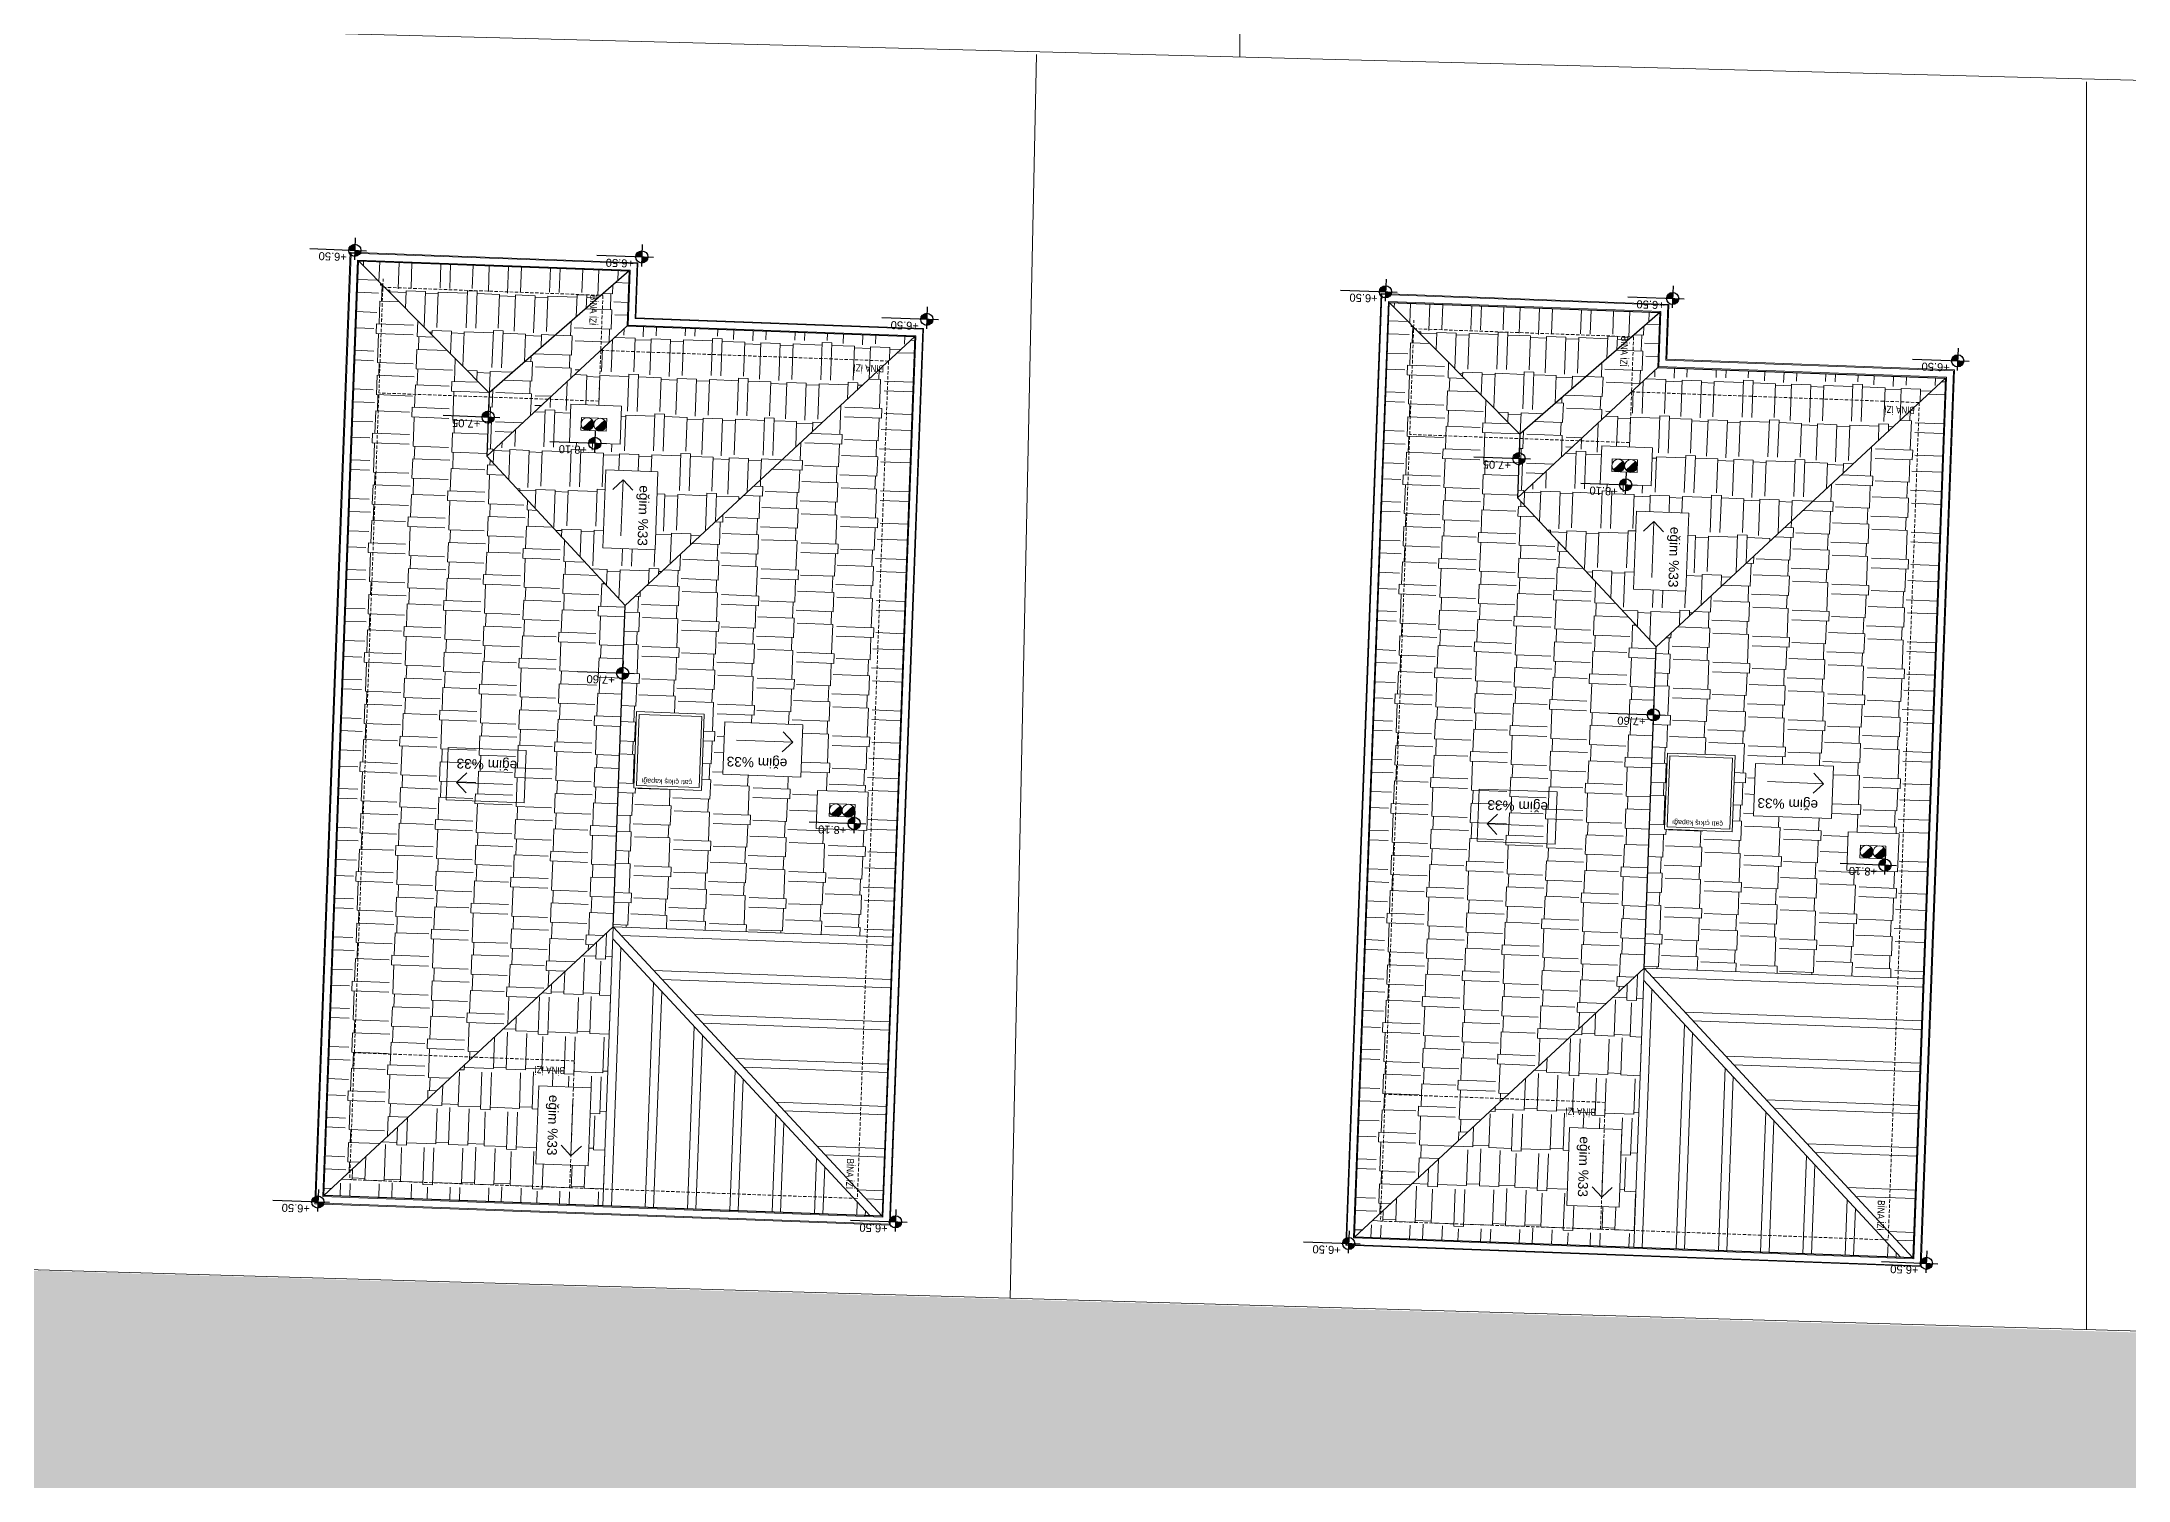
# Model space of a CAD drawing. Header units: centimetres. Extents: x 63871 to 181827, y -95930 to 42199.
# Drawn here: x 170893 to 173357, y -29388 to -27689 of the extents above; entities that cross this region are included whole.
import ezdxf
from ezdxf.enums import TextEntityAlignment as Align

# ---------------------------------------------------------------- set-up
doc = ezdxf.new("R2010")
doc.units = ezdxf.units.CM
doc.linetypes.add('11-021_500-SatisOfisi_220512$0${ Diamond }', pattern=[12, 4, -2, 2, 2, -2])
for name, color, linetype, lineweight in [('A-AREA-IDEN', 7, 'Continuous', 9), ('ARA SINIRLAR', 225, 'Continuous', 15), ('ARM_Pen_No__252', 8, 'Continuous', 18), ('Baca', 82, 'Continuous', 9), ('İz DÜŞÜMÜ', 7, '11-021_500-SatisOfisi_220512$0${ Diamond }', 18), ('OLUK', 222, 'Continuous', 15), ('TARAMA', 251, 'Continuous', 5), ('Çatı', 144, 'Continuous', 30)]:
    doc.layers.add(name, color=color, linetype=linetype, lineweight=lineweight)
doc.layers.add('KOT', color=171, linetype='Continuous')
doc.styles.add('Arial', font='Arial.ttf', dxfattribs={"height": 250})
doc.styles.add('Arial_1', font='Arial.ttf', dxfattribs={"height": 300})
doc.styles.add('MtXpl_Arial_Narrow_1', font='')
doc.styles.get('MtXpl_Arial_Narrow_1').set_extended_font_data('Arial Narrow')
pattern_1 = [(177.87319, (370508.92, -63.73), (-98.784803, -42.082955), [22.86, -19.05, 26.67, -11.43, 34.29, -15.24]), (177.87319, (370486.006, -64.787), (-98.784803, -42.082955), [19.05, -72.39, 15.24, -22.86]), (177.87319, (370440.495, -58.33), (-98.784803, -42.082955), [11.43, -118.11]), (267.87319, (370508.92, -63.73), (30.6659616, -46.8903553), [43.815, -139.065]), (267.87319, (370486.077, -62.883), (30.6659616, -46.8903553), [42.8625, -140.0175]), (267.87319, (370467.04, -62.176), (30.6659616, -46.8903553), [40.005, -142.875]), (267.87319, (370440.495, -58.33), (30.6659616, -46.8903553), [43.815, -139.065]), (267.87319, (370429.072, -57.906), (30.6659616, -46.8903553), [43.815, -139.065]), (267.87319, (370394.7, -59.49), (30.6659616, -46.8903553), [41.91, -140.97])]
pattern_2 = [(87.87319, (370508.92, -63.73), (-42.082955, 98.784803), [22.86, -19.05, 26.67, -11.43, 34.29, -15.24]), (87.87319, (370507.866, -40.816), (-42.082955, 98.784803), [19.05, -72.39, 15.24, -22.86]), (87.87319, (370514.32, 4.695), (-42.082955, 98.784803), [11.43, -118.11]), (177.87319, (370508.92, -63.73), (-46.8903553, -30.6659616), [43.815, -139.065]), (177.87319, (370509.77, -40.887), (-46.8903553, -30.6659616), [42.8625, -140.0175]), (177.87319, (370510.477, -21.85), (-46.8903553, -30.6659616), [40.005, -142.875]), (177.87319, (370514.322, 4.695), (-46.8903553, -30.6659616), [43.815, -139.065]), (177.87319, (370514.746, 16.118), (-46.8903553, -30.6659616), [43.815, -139.065]), (177.87319, (370513.163, 50.49), (-46.8903553, -30.6659616), [41.91, -140.97])]
pattern_3 = [(177.87319, (369291.554, -14.72), (-98.784803, -42.082955), [22.86, -19.05, 26.67, -11.43, 34.29, -15.24]), (177.87319, (369268.64, -15.773), (-98.784803, -42.082955), [19.05, -72.39, 15.24, -22.86]), (177.87319, (369223.128, -9.317), (-98.784803, -42.082955), [11.43, -118.11]), (267.87319, (369291.554, -14.718), (30.6659616, -46.8903553), [43.815, -139.065]), (267.87319, (369268.71, -13.87), (30.6659616, -46.8903553), [42.8625, -140.0175]), (267.87319, (369249.673, -13.163), (30.6659616, -46.8903553), [40.005, -142.875]), (267.87319, (369223.128, -9.317), (30.6659616, -46.8903553), [43.815, -139.065]), (267.87319, (369211.706, -8.893), (30.6659616, -46.8903553), [43.815, -139.065]), (267.87319, (369177.333, -10.476), (30.6659616, -46.8903553), [41.91, -140.97])]
pattern_4 = [(87.87319, (369291.554, -14.72), (-42.082955, 98.784803), [22.86, -19.05, 26.67, -11.43, 34.29, -15.24]), (87.87319, (369290.5, 8.197), (-42.082955, 98.784803), [19.05, -72.39, 15.24, -22.86]), (87.87319, (369296.955, 53.71), (-42.082955, 98.784803), [11.43, -118.11]), (177.87319, (369291.554, -14.718), (-46.8903553, -30.6659616), [43.815, -139.065]), (177.87319, (369292.403, 8.126), (-46.8903553, -30.6659616), [42.8625, -140.0175]), (177.87319, (369293.11, 27.163), (-46.8903553, -30.6659616), [40.005, -142.875]), (177.87319, (369296.955, 53.71), (-46.8903553, -30.6659616), [43.815, -139.065]), (177.87319, (369297.38, 65.13), (-46.8903553, -30.6659616), [43.815, -139.065]), (177.87319, (369295.796, 99.503), (-46.8903553, -30.6659616), [41.91, -140.97])]

# ---------------------------------------------------------------- blocks, each defined once
blk = doc.blocks.new('afadfa')
at = {"layer": 'Baca'}
h = blk.add_hatch(color=0, dxfattribs=at)
h.dxf.hatch_style = 1
h.paths.add_polyline_path([(525548.6, 4261233.8, 0.670516), (525535.8, 4261228.6, 0.199315), (525538, 4261223.2)])
h = blk.add_hatch(color=0, dxfattribs=at)
h.dxf.hatch_style = 1
h.paths.add_polyline_path([(525563.7, 4261233.8, 0.675614), (525550.8, 4261228.6, 0.202965), (525553, 4261223.2)])
for p, q in [((525538, 4261223.2), (525548.6, 4261233.8)), ((525553, 4261223.2), (525563.7, 4261233.8))]:
    blk.add_line(p, q, dxfattribs=at)
blk.add_lwpolyline([(525535.8, 4261236.1), (525565.8, 4261236), (525565.8, 4261221), (525535.8, 4261221.1)], close=True, dxfattribs=at)
for centre in [(525543.3, 4261228.6), (525558.3, 4261228.6)]:
    blk.add_circle(centre, 7.5, dxfattribs=at)

msp = doc.modelspace()

# ---------------------------------------------------------------- hatches: boundary and pattern name
at = {"layer": 'ARM_Pen_No__252'}
h = msp.add_hatch(dxfattribs=at)
h.set_pattern_fill('AR-HBONE', color=256, scale=0.51)
h.set_pattern_definition([(45, (0, -50000), (0, 73.27889), [155.448, -51.816]), (135, (36.64, -49963.36), (7e-15, 73.27889), [155.448, -51.816])])
h.paths.add_polyline_path([(166587.4, -29014.1), (166646, -29418.8), (178425.7, -29762.2), (178443.2, -29362.6)])

# ---------------------------------------------------------------- linework, layer by layer
at = {"layer": 'ARA SINIRLAR', "color": 5}
for p, q in [((172307.9, -26215.4), (172307.9, -27706.6)), ((166730, -27561.8), (178508.4, -27867.6)), ((172067.6, -27703.7), (172036.6, -29172.9)), ((173307.9, -27735.9), (173307.9, -29210))]:
    msp.add_line(p, q, dxfattribs=at)
at = {"layer": 'ARA SINIRLAR'}
msp.add_lwpolyline([(166567.6, -29013.5), (178463.3, -29360.2)], dxfattribs=at)

# ---------------------------------------------------------------- next in the draw order: wipeouts: each hides what was drawn before it
for points in [[(171934.4, -28027.3), (171895.1, -29086.6), (171215.5, -29061.3), (171257.3, -27937.1), (171597, -27949.7), (171594.6, -28014.7)], [(173151.8, -28076.3), (173112.4, -29135.6), (172432.9, -29110.4), (172474.6, -27986.1), (172814.4, -27998.8), (172812, -28063.7)]]:
    msp.add_wipeout(points).dxf.layer = 'OLUK'

# ---------------------------------------------------------------- next in the draw order: hatches: boundary and pattern name
at = {"layer": 'KOT'}
h = msp.add_hatch(color=256, dxfattribs=at)
h.dxf.hatch_style = 1
h.paths.add_polyline_path([(171255.5, -27934.7, 0.009987), (171255.5, -27935), (171262.6, -27935.3), (171262.9, -27927.8, 0.414214)])
h = msp.add_hatch(color=256, dxfattribs=at)
h.dxf.hatch_style = 1
h.paths.add_polyline_path([(171262.4, -27941.7, 0.402561), (171269.8, -27935.1), (171262.6, -27934.8)])
h = msp.add_hatch(color=256, dxfattribs=at)
h.dxf.hatch_style = 1
h.paths.add_polyline_path([(171594.5, -27942.6, 0.009987), (171594.5, -27942.9), (171601.6, -27943.1), (171601.9, -27935.7, 0.414214)])
h = msp.add_hatch(color=256, dxfattribs=at)
h.dxf.hatch_style = 1
h.paths.add_polyline_path([(171601.4, -27949.6, 0.402561), (171608.8, -27943), (171601.7, -27942.7)])
h = msp.add_hatch(color=256, dxfattribs=at)
h.dxf.hatch_style = 1
h.paths.add_polyline_path([(172472.8, -27983.7, 0.009987), (172472.8, -27984), (172480, -27984.3), (172480.3, -27976.8, 0.414214)])
h = msp.add_hatch(color=256, dxfattribs=at)
h.dxf.hatch_style = 1
h.paths.add_polyline_path([(172479.7, -27990.7, 0.402561), (172487.2, -27984.1), (172480, -27983.8)])
h = msp.add_hatch(color=256, dxfattribs=at)
h.dxf.hatch_style = 1
h.paths.add_polyline_path([(172811.9, -27991.6, 0.009987), (172811.9, -27991.9), (172819, -27992.1), (172819.3, -27984.7, 0.414214)])
h = msp.add_hatch(color=256, dxfattribs=at)
h.dxf.hatch_style = 1
h.paths.add_polyline_path([(172818.8, -27998.6, 0.402561), (172826.2, -27992), (172819, -27991.7)])
h = msp.add_hatch(color=256, dxfattribs=at)
h.dxf.hatch_style = 1
h.paths.add_polyline_path([(171931, -28016.2, 0.009987), (171931, -28016.5), (171938.2, -28016.8), (171938.5, -28009.3, 0.414214)])
h = msp.add_hatch(color=256, dxfattribs=at)
h.dxf.hatch_style = 1
h.paths.add_polyline_path([(171937.9, -28023.2, 0.402561), (171945.3, -28016.6), (171938.2, -28016.4)])
h = msp.add_hatch(color=256, dxfattribs=at)
h.dxf.hatch_style = 1
h.paths.add_polyline_path([(173148.4, -28065.2, 0.009987), (173148.4, -28065.5), (173155.5, -28065.8), (173155.8, -28058.3, 0.414214)])
h = msp.add_hatch(color=256, dxfattribs=at)
h.dxf.hatch_style = 1
h.paths.add_polyline_path([(173155.3, -28072.3, 0.402561), (173162.7, -28065.6), (173155.6, -28065.4)])
h = msp.add_hatch(color=256, dxfattribs=at)
h.dxf.hatch_style = 1
h.paths.add_polyline_path([(171413, -28131.8, 0.009987), (171413, -28132.1), (171420.1, -28132.3), (171420.4, -28124.9, 0.414214)])
h = msp.add_hatch(color=256, dxfattribs=at)
h.dxf.hatch_style = 1
h.paths.add_polyline_path([(171419.9, -28138.8, 0.402561), (171427.3, -28132.2), (171420.2, -28131.9)])
h = msp.add_hatch(color=256, dxfattribs=at)
h.dxf.hatch_style = 1
h.paths.add_polyline_path([(171539, -28162.7, 0.009987), (171539, -28163), (171546.1, -28163.3), (171546.4, -28155.8, 0.414214)])
h = msp.add_hatch(color=256, dxfattribs=at)
h.dxf.hatch_style = 1
h.paths.add_polyline_path([(171545.9, -28169.7, 0.402561), (171553.3, -28163.1), (171546.2, -28162.9)])
h = msp.add_hatch(color=256, dxfattribs=at)
h.dxf.hatch_style = 1
h.paths.add_polyline_path([(172630.4, -28180.8, 0.009987), (172630.4, -28181.1), (172637.5, -28181.3), (172637.8, -28173.9, 0.414214)])
h = msp.add_hatch(color=256, dxfattribs=at)
h.dxf.hatch_style = 1
h.paths.add_polyline_path([(172637.3, -28187.8, 0.402561), (172644.7, -28181.2), (172637.5, -28180.9)])
h = msp.add_hatch(color=256, dxfattribs=at)
h.dxf.hatch_style = 1
h.paths.add_polyline_path([(172756.4, -28211.7, 0.009987), (172756.4, -28212), (172763.5, -28212.3), (172763.8, -28204.8, 0.414214)])
h = msp.add_hatch(color=256, dxfattribs=at)
h.dxf.hatch_style = 1
h.paths.add_polyline_path([(172763.3, -28218.7, 0.402561), (172770.7, -28212.1), (172763.5, -28211.9)])
h = msp.add_hatch(color=256, dxfattribs=at)
h.dxf.hatch_style = 1
h.paths.add_polyline_path([(171571.9, -28434.4, 0.009987), (171571.9, -28434.7), (171579, -28435), (171579.3, -28427.5, 0.414214)])
h = msp.add_hatch(color=256, dxfattribs=at)
h.dxf.hatch_style = 1
h.paths.add_polyline_path([(171578.8, -28441.4, 0.402561), (171586.2, -28434.8), (171579, -28434.6)])
h = msp.add_hatch(color=256, dxfattribs=at)
h.dxf.hatch_style = 1
h.paths.add_polyline_path([(172789.2, -28483.4, 0.009987), (172789.2, -28483.7), (172796.4, -28484), (172796.7, -28476.5, 0.414214)])
h = msp.add_hatch(color=256, dxfattribs=at)
h.dxf.hatch_style = 1
h.paths.add_polyline_path([(172796.1, -28490.4, 0.402561), (172803.6, -28483.8), (172796.4, -28483.6)])
h = msp.add_hatch(color=256, dxfattribs=at)
h.dxf.hatch_style = 1
h.paths.add_polyline_path([(171845.3, -28612, 0.009987), (171845.3, -28612.3), (171852.5, -28612.5), (171852.7, -28605.1, 0.414214)])
h = msp.add_hatch(color=256, dxfattribs=at)
h.dxf.hatch_style = 1
h.paths.add_polyline_path([(171852.2, -28619, 0.402561), (171859.6, -28612.4), (171852.5, -28612.1)])
h = msp.add_hatch(color=256, dxfattribs=at)
h.dxf.hatch_style = 1
h.paths.add_polyline_path([(173062.7, -28661, 0.009987), (173062.7, -28661.3), (173069.8, -28661.5), (173070.1, -28654.1, 0.414214)])
h = msp.add_hatch(color=256, dxfattribs=at)
h.dxf.hatch_style = 1
h.paths.add_polyline_path([(173069.6, -28668, 0.402561), (173077, -28661.4), (173069.8, -28661.1)])
h = msp.add_hatch(color=256, dxfattribs=at)
h.dxf.hatch_style = 1
h.paths.add_polyline_path([(171211.9, -29059, 0.009987), (171211.9, -29059.3), (171219, -29059.6), (171219.3, -29052.1, 0.414214)])
h = msp.add_hatch(color=256, dxfattribs=at)
h.dxf.hatch_style = 1
h.paths.add_polyline_path([(171218.8, -29066, 0.402561), (171226.2, -29059.4), (171219, -29059.2)])
h = msp.add_hatch(color=256, dxfattribs=at)
h.dxf.hatch_style = 1
h.paths.add_polyline_path([(171894.1, -29082.5, 0.009987), (171894.1, -29082.8), (171901.3, -29083), (171901.6, -29075.6, 0.414214)])
h = msp.add_hatch(color=256, dxfattribs=at)
h.dxf.hatch_style = 1
h.paths.add_polyline_path([(171901, -29089.5, 0.402561), (171908.5, -29082.9), (171901.3, -29082.6)])
h = msp.add_hatch(color=256, dxfattribs=at)
h.dxf.hatch_style = 1
h.paths.add_polyline_path([(172429.2, -29108, 0.009987), (172429.2, -29108.3), (172436.4, -29108.6), (172436.7, -29101.2, 0.414214)])
h = msp.add_hatch(color=256, dxfattribs=at)
h.dxf.hatch_style = 1
h.paths.add_polyline_path([(172436.1, -29115.1, 0.402561), (172443.6, -29108.4), (172436.4, -29108.2)])
h = msp.add_hatch(color=256, dxfattribs=at)
h.dxf.hatch_style = 1
h.paths.add_polyline_path([(173111.5, -29131.5, 0.009987), (173111.5, -29131.8), (173118.6, -29132.1), (173118.9, -29124.6, 0.414214)])
h = msp.add_hatch(color=256, dxfattribs=at)
h.dxf.hatch_style = 1
h.paths.add_polyline_path([(173118.4, -29138.5, 0.402561), (173125.8, -29131.9), (173118.7, -29131.6)])
at = {"layer": 'Çatı', "lineweight": 15}
h = msp.add_hatch(dxfattribs=at)
h.set_pattern_fill('AR-RSHKE', color=251, scale=0.15, angle=267.8732)
h.set_pattern_definition([(267.87319, (369291.554, -14.72), (42.082955, -98.784803), [22.86, -19.05, 26.67, -11.43, 34.29, -15.24]), (267.87319, (369292.61, -37.633), (42.082955, -98.784803), [19.05, -72.39, 15.24, -22.86]), (267.87319, (369286.154, -83.145), (42.082955, -98.784803), [11.43, -118.11]), (357.87319, (369291.554, -14.718), (46.8903553, 30.6659616), [43.815, -139.065]), (357.87319, (369290.706, -37.562), (46.8903553, 30.6659616), [42.8625, -140.0175]), (357.87319, (369290, -56.6), (46.8903553, 30.6659616), [40.005, -142.875]), (357.87319, (369286.154, -83.145), (46.8903553, 30.6659616), [43.815, -139.065]), (357.87319, (369285.73, -94.567), (46.8903553, 30.6659616), [43.815, -139.065]), (357.87319, (369287.313, -128.94), (46.8903553, 30.6659616), [41.91, -140.97])])
h.paths.add_polyline_path([(171582, -28354.5), (171418.4, -28178.3), (171418.4, -28178.3), (171421.2, -28103.3), (171266.9, -27947.5), (171225.9, -29051.7), (171567.9, -28734.2)])
h = msp.add_hatch(dxfattribs=at)
h.set_pattern_fill('AR-RSHKE', color=251, scale=0.15, angle=177.8732)
h.set_pattern_definition(pattern_3)
h.paths.add_polyline_path([(171586.7, -27959.4), (171266.9, -27947.5), (171421.2, -28103.3)])
h.paths.add_polyline_path([(171538.5, -27984.8), (171536.9, -28025.8), (171552.1, -28026.4), (171553.7, -27985.4)], flags=24)
h = msp.add_hatch(dxfattribs=at)
h.set_pattern_fill('AR-RSHKE', color=251, scale=0.15, angle=447.8732)
h.set_pattern_definition(pattern_4)
h.paths.add_polyline_path([(171421.2, -28103.3), (171418.4, -28178.3), (171584.3, -28024.3), (171586.7, -27959.4)])
h.paths.add_polyline_path([(171538.5, -27984.8), (171536.9, -28025.8), (171552.1, -28026.4), (171553.7, -27985.4)], flags=25)
h = msp.add_hatch(dxfattribs=at)
h.set_pattern_fill('AR-RSHKE', color=251, scale=0.15, angle=267.8732)
h.set_pattern_definition([(267.87319, (370508.92, -63.73), (42.082955, -98.784803), [22.86, -19.05, 26.67, -11.43, 34.29, -15.24]), (267.87319, (370509.977, -86.646), (42.082955, -98.784803), [19.05, -72.39, 15.24, -22.86]), (267.87319, (370503.52, -132.16), (42.082955, -98.784803), [11.43, -118.11]), (357.87319, (370508.92, -63.73), (46.8903553, 30.6659616), [43.815, -139.065]), (357.87319, (370508.073, -86.576), (46.8903553, 30.6659616), [42.8625, -140.0175]), (357.87319, (370507.366, -105.612), (46.8903553, 30.6659616), [40.005, -142.875]), (357.87319, (370503.52, -132.158), (46.8903553, 30.6659616), [43.815, -139.065]), (357.87319, (370503.097, -143.58), (46.8903553, 30.6659616), [43.815, -139.065]), (357.87319, (370504.68, -177.953), (46.8903553, 30.6659616), [41.91, -140.97])])
h.paths.add_polyline_path([(172799.4, -28403.5), (172635.8, -28227.3), (172635.8, -28227.3), (172638.6, -28152.3), (172484.3, -27996.5), (172443.3, -29100.7), (172785.3, -28783.2)])
h = msp.add_hatch(dxfattribs=at)
h.set_pattern_fill('AR-RSHKE', color=251, scale=0.15, angle=177.8732)
h.set_pattern_definition(pattern_1)
h.paths.add_polyline_path([(172804, -28008.4), (172484.3, -27996.5), (172638.6, -28152.3)])
h.paths.add_polyline_path([(172755.8, -28033.8), (172754.3, -28074.9), (172769.5, -28075.4), (172771.1, -28034.4)], flags=24)
h = msp.add_hatch(dxfattribs=at)
h.set_pattern_fill('AR-RSHKE', color=251, scale=0.15, angle=447.8732)
h.set_pattern_definition(pattern_2)
h.paths.add_polyline_path([(172638.6, -28152.3), (172635.8, -28227.3), (172801.6, -28073.3), (172804, -28008.4)])
h.paths.add_polyline_path([(172755.8, -28033.8), (172754.3, -28074.9), (172769.5, -28075.4), (172771.1, -28034.4)], flags=25)
h = msp.add_hatch(dxfattribs=at)
h.set_pattern_fill('AR-RSHKE', color=251, scale=0.15, angle=177.8732)
h.set_pattern_definition(pattern_3)
h.paths.add_polyline_path([(171418.4, -28178.3), (171582, -28354.5), (171924, -28036.9), (171584.3, -28024.3)])
h.paths.add_polyline_path([(171516.2, -28161.9), (171517.8, -28116.9), (171577.8, -28119.1), (171576.1, -28164.1)], flags=16)
h.paths.add_polyline_path([(171529.7, -28147.4), (171530.2, -28132.3), (171560.2, -28133.5), (171559.6, -28148.5)], flags=0)
h.paths.add_polyline_path([(171529.9, -28139.9, -1), (171544.9, -28140.4, -1), (171559.9, -28141, -1), (171544.9, -28140.4, -1)], flags=0)
h.paths.add_polyline_path([(171559, -28194.3), (171620.7, -28196.6), (171617.3, -28288.7), (171555.6, -28286.4)], flags=16)
h.paths.add_polyline_path([(171592.9, -28209.4), (171590, -28286.7), (171613.7, -28287.6), (171616.6, -28210.3)], flags=8)
h.paths.add_polyline_path([(171890.4, -28068.5), (171849.4, -28066.9), (171848.8, -28082.1), (171889.9, -28083.7)], flags=25)
h = msp.add_hatch(dxfattribs=at)
h.set_pattern_fill('AR-RSHKE', color=251, scale=0.15, angle=447.8732)
h.set_pattern_definition(pattern_4)
h.paths.add_polyline_path([(171567.9, -28734.2), (171897.7, -28746.4), (171924, -28036.9), (171582, -28354.5)])
h.paths.add_polyline_path([(171791.7, -28495.6), (171789.4, -28557.3), (171697.3, -28553.9), (171699.6, -28492.2)], flags=16)
h.paths.add_polyline_path([(171675.4, -28483), (171672.1, -28573), (171592.1, -28570), (171595.5, -28480)], flags=16)
h.paths.add_polyline_path([(171672.3, -28485.9), (171669.2, -28569.8), (171595.3, -28567.1), (171598.4, -28483.2)], flags=0)
h.paths.add_polyline_path([(171809, -28573.1), (171869, -28575.3), (171867.3, -28620.3), (171807.4, -28618.1)], flags=16)
h.paths.add_polyline_path([(171823.5, -28588.6), (171853.5, -28589.8), (171852.9, -28604.8), (171822.9, -28603.6)], flags=0)
h.paths.add_polyline_path([(171838.2, -28596.7, -1), (171853.2, -28597.3, -1), (171838.2, -28596.7, -1), (171823.2, -28596.1, -1)], flags=0)
h.paths.add_polyline_path([(171776.6, -28529.5), (171699.3, -28526.6), (171698.5, -28550.3), (171775.7, -28553.2)], flags=8)
h.paths.add_polyline_path([(171663.3, -28557.5), (171599.3, -28555.1), (171598.9, -28566.7), (171662.8, -28569)], flags=8)
h = msp.add_hatch(dxfattribs=at)
h.set_pattern_fill('AR-RSHKE', color=251, scale=0.15, angle=177.8732)
h.set_pattern_definition(pattern_1)
h.paths.add_polyline_path([(172635.8, -28227.3), (172799.4, -28403.5), (173141.4, -28085.9), (172801.6, -28073.3)])
h.paths.add_polyline_path([(172733.5, -28210.9), (172735.2, -28165.9), (172795.2, -28168.2), (172793.5, -28213.1)], flags=16)
h.paths.add_polyline_path([(172747, -28196.4), (172747.6, -28181.3), (172777.6, -28182.5), (172777, -28197.6)], flags=0)
h.paths.add_polyline_path([(172747.3, -28188.9, -1), (172762.3, -28189.5, -1), (172777.3, -28190, -1), (172762.3, -28189.5, -1)], flags=0)
h.paths.add_polyline_path([(172776.4, -28243.3), (172838.1, -28245.6), (172834.7, -28337.7), (172772.9, -28335.4)], flags=16)
h.paths.add_polyline_path([(172810.3, -28258.4), (172807.4, -28335.7), (172831.1, -28336.6), (172834, -28259.3)], flags=8)
h.paths.add_polyline_path([(173107.8, -28117.5), (173066.8, -28115.9), (173066.2, -28131.2), (173107.2, -28132.7)], flags=25)
h = msp.add_hatch(dxfattribs=at)
h.set_pattern_fill('AR-RSHKE', color=251, scale=0.15, angle=447.8732)
h.set_pattern_definition(pattern_2)
h.paths.add_polyline_path([(172785.3, -28783.2), (173115, -28795.5), (173141.4, -28085.9), (172799.4, -28403.5)])
h.paths.add_polyline_path([(173009.1, -28544.6), (173006.8, -28606.4), (172914.7, -28602.9), (172917, -28541.2)], flags=16)
h.paths.add_polyline_path([(172892.8, -28532), (172889.5, -28622), (172809.5, -28619), (172812.9, -28529.1)], flags=16)
h.paths.add_polyline_path([(172889.7, -28534.9), (172886.6, -28618.9), (172812.6, -28616.1), (172815.7, -28532.2)], flags=0)
h.paths.add_polyline_path([(173026.4, -28622.1), (173086.4, -28624.3), (173084.7, -28669.3), (173024.7, -28667.1)], flags=16)
h.paths.add_polyline_path([(173040.9, -28637.6), (173070.8, -28638.8), (173070.3, -28653.8), (173040.3, -28652.6)], flags=0)
h.paths.add_polyline_path([(173055.6, -28645.7, -1), (173070.6, -28646.3, -1), (173055.6, -28645.7, -1), (173040.6, -28645.2, -1)], flags=0)
h.paths.add_polyline_path([(172994, -28578.5), (172916.7, -28575.6), (172915.8, -28599.4), (172993.1, -28602.2)], flags=8)
h.paths.add_polyline_path([(172880.6, -28606.5), (172816.7, -28604.1), (172816.3, -28615.7), (172880.2, -28618.1)], flags=8)
h = msp.add_hatch(dxfattribs=at)
h.set_pattern_fill('AR-RSHKE', color=251, scale=0.15, angle=357.8732)
h.set_pattern_definition([(357.87319, (369291.554, -14.72), (98.784803, 42.082955), [22.86, -19.05, 26.67, -11.43, 34.29, -15.24]), (357.87319, (369314.47, -13.663), (98.784803, 42.082955), [19.05, -72.39, 15.24, -22.86]), (357.87319, (369359.98, -20.12), (98.784803, 42.082955), [11.43, -118.11]), (87.87319, (369291.554, -14.718), (-30.6659616, 46.8903553), [43.815, -139.065]), (87.87319, (369314.4, -15.566), (-30.6659616, 46.8903553), [42.8625, -140.0175]), (87.87319, (369333.436, -16.273), (-30.6659616, 46.8903553), [40.005, -142.875]), (87.87319, (369359.98, -20.12), (-30.6659616, 46.8903553), [43.815, -139.065]), (87.87319, (369371.403, -20.543), (-30.6659616, 46.8903553), [43.815, -139.065]), (87.87319, (369405.776, -18.96), (-30.6659616, 46.8903553), [41.91, -140.97])])
h.paths.add_polyline_path([(171567.9, -28734.2), (171225.9, -29051.7), (171555.7, -29064)])
h.paths.add_polyline_path([(171541.8, -28924.4), (171538.4, -29016.5), (171476.6, -29014.2), (171480, -28922.2)], flags=16)
h.paths.add_polyline_path([(171486, -28929.6), (171483.2, -29006.8), (171506.9, -29007.7), (171509.8, -28930.4)], flags=8)
h.paths.add_polyline_path([(171513.7, -28897.6), (171472.6, -28896), (171472, -28911.3), (171513.1, -28912.8)], flags=24)
h = msp.add_hatch(dxfattribs=at)
h.set_pattern_fill('AR-RSHKE', color=251, scale=0.15, angle=357.8732)
h.set_pattern_definition([(357.87319, (370508.92, -63.73), (98.784803, 42.082955), [22.86, -19.05, 26.67, -11.43, 34.29, -15.24]), (357.87319, (370531.836, -62.676), (98.784803, 42.082955), [19.05, -72.39, 15.24, -22.86]), (357.87319, (370577.35, -69.13), (98.784803, 42.082955), [11.43, -118.11]), (87.87319, (370508.92, -63.73), (-30.6659616, 46.8903553), [43.815, -139.065]), (87.87319, (370531.766, -64.58), (-30.6659616, 46.8903553), [42.8625, -140.0175]), (87.87319, (370550.802, -65.287), (-30.6659616, 46.8903553), [40.005, -142.875]), (87.87319, (370577.348, -69.132), (-30.6659616, 46.8903553), [43.815, -139.065]), (87.87319, (370588.77, -69.556), (-30.6659616, 46.8903553), [43.815, -139.065]), (87.87319, (370623.143, -67.973), (-30.6659616, 46.8903553), [41.91, -140.97])])
h.paths.add_polyline_path([(172785.3, -28783.2), (172443.3, -29100.7), (172773, -29113)])
h.paths.add_polyline_path([(172759.1, -28973.5), (172755.7, -29065.5), (172694, -29063.3), (172697.4, -28971.2)], flags=16)
h.paths.add_polyline_path([(172703.4, -28978.6), (172700.5, -29055.8), (172724.3, -29056.7), (172727.1, -28979.5)], flags=8)
h.paths.add_polyline_path([(172731, -28946.6), (172690, -28945), (172689.4, -28960.3), (172730.4, -28961.8)], flags=24)

# ---------------------------------------------------------------- next in the draw order: linework, layer by layer
at = {"layer": 'A-AREA-IDEN'}
for p, q in [((171579.5, -28206.2), (171567.2, -28217.6)), ((171577, -28272.4), (171579.5, -28206.2)), ((171579.5, -28206.2), (171590.9, -28218.5)), ((172796.8, -28255.2), (172784.5, -28266.6)), ((172794.4, -28321.5), (172796.8, -28255.2)), ((172796.8, -28255.2), (172808.3, -28267.5)), ((171779.8, -28516.1), (171768.4, -28503.8)), ((171713.6, -28513.6), (171779.8, -28516.1)), ((171779.8, -28516.1), (171767.5, -28527.5)), ((171382.6, -28563.7), (171394.9, -28552.3)), ((172997.2, -28565.1), (172985.8, -28552.8)), ((171448.8, -28566.2), (171382.6, -28563.7)), ((171382.6, -28563.7), (171394, -28576.1)), ((172931, -28562.6), (172997.2, -28565.1)), ((172997.2, -28565.1), (172984.9, -28576.5)), ((172599.9, -28612.7), (172612.3, -28601.3)), ((172666.2, -28615.2), (172599.9, -28612.7)), ((172599.9, -28612.7), (172611.4, -28625.1)), ((171520.3, -28938.4), (171517.9, -29004.7)), ((171517.9, -29004.7), (171506.4, -28992.3)), ((171517.9, -29004.7), (171530.2, -28993.2)), ((172737.7, -28987.4), (172735.2, -29053.7)), ((172735.2, -29053.7), (172723.8, -29041.4)), ((172735.2, -29053.7), (172747.6, -29042.2))]:
    msp.add_line(p, q, dxfattribs=at)
for points in [[(171555.6, -28286.4), (171559, -28194.3), (171620.7, -28196.6), (171617.3, -28288.7)], [(172772.9, -28335.4), (172776.4, -28243.3), (172838.1, -28245.6), (172834.7, -28337.7)], [(171672.1, -28573), (171592.1, -28570), (171595.5, -28480), (171675.4, -28483)], [(171669.2, -28569.8), (171595.3, -28567.1), (171598.4, -28483.2), (171672.3, -28485.9)], [(171699.6, -28492.2), (171791.7, -28495.6), (171789.4, -28557.3), (171697.3, -28553.9)], [(171462.8, -28587.6), (171370.7, -28584.2), (171373, -28522.5), (171465.1, -28525.9)], [(172889.5, -28622), (172809.5, -28619), (172812.9, -28529.1), (172892.8, -28532)], [(172886.6, -28618.9), (172812.6, -28616.1), (172815.7, -28532.2), (172889.7, -28534.9)], [(172917, -28541.2), (173009.1, -28544.6), (173006.8, -28606.4), (172914.7, -28602.9)], [(172680.2, -28636.6), (172588.1, -28633.2), (172590.4, -28571.5), (172682.5, -28574.9)], [(171541.8, -28924.4), (171538.4, -29016.5), (171476.6, -29014.2), (171480, -28922.2)], [(172759.1, -28973.5), (172755.7, -29065.5), (172694, -29063.3), (172697.4, -28971.2)]]:
    msp.add_lwpolyline(points, close=True, dxfattribs=at)
at = {"layer": 'Baca'}
for points in [[(171577.8, -28119.1), (171517.8, -28116.9), (171516.2, -28161.9), (171576.1, -28164.1)], [(172795.2, -28168.2), (172735.2, -28165.9), (172733.5, -28210.9), (172793.5, -28213.1)], [(171869, -28575.3), (171809, -28573.1), (171807.4, -28618.1), (171867.3, -28620.3)], [(173086.4, -28624.3), (173026.4, -28622.1), (173024.7, -28667.1), (173084.7, -28669.3)]]:
    msp.add_lwpolyline(points, close=True, dxfattribs=at)
at = {"layer": 'İz DÜŞÜMÜ'}
for p, q in [((171262.2, -28883), (171256.6, -29032.9)), ((172479.5, -28932), (172474, -29081.9)), ((171516.4, -29042.5), (171256.6, -29032.9)), ((172733.8, -29091.5), (172474, -29081.9))]:
    msp.add_line(p, q, dxfattribs=at)
for points in [[(171553.2, -28053.2), (171550.9, -28113.1), (171291.1, -28103.5), (171295.8, -27978.6), (171555.6, -27988.2), (171553.2, -28053.2), (171892.9, -28065.8), (171856.2, -29055.1), (171516.4, -29042.5), (171522, -28892.6), (171262.2, -28883), (171296.1, -27968.6)], [(172770.5, -28102.2), (172768.3, -28162.2), (172508.5, -28152.5), (172513.1, -28027.6), (172772.9, -28037.2), (172770.5, -28102.2), (173110.3, -28114.8), (173073.6, -29104.1), (172733.8, -29091.5), (172739.4, -28941.6), (172479.5, -28932), (172513.5, -28017.6)]]:
    msp.add_lwpolyline(points, dxfattribs=at)
at = {"layer": 'KOT'}
for p, q in [((171276.3, -27935.8), (171209.5, -27933.3)), ((171263.2, -27920.2), (171262.2, -27946.2)), ((171615.3, -27943.6), (171548.5, -27941.1)), ((171602.2, -27928), (171601.2, -27954.1)), ((172493.6, -27984.8), (172426.8, -27982.3)), ((172480.5, -27969.2), (172479.6, -27995.2)), ((172832.7, -27992.6), (172765.9, -27990.2)), ((172819.6, -27977.1), (172818.6, -28003.1)), ((171951.8, -28017.3), (171885, -28014.8)), ((171938.7, -28001.7), (171937.8, -28027.8)), ((173169.2, -28066.3), (173102.4, -28063.8)), ((173156.1, -28050.7), (173155.1, -28076.8)), ((171433.8, -28132.8), (171367, -28130.3)), ((171420.7, -28117.2), (171419.7, -28143.3)), ((171559.8, -28163.8), (171493, -28161.3)), ((171546.7, -28148.2), (171545.7, -28174.2)), ((172651.1, -28181.8), (172584.4, -28179.4)), ((172638.1, -28166.3), (172637.1, -28192.3)), ((172777.1, -28212.8), (172710.4, -28210.3)), ((172764.1, -28197.2), (172763.1, -28223.3)), ((171592.7, -28435.5), (171525.9, -28433)), ((171579.6, -28419.9), (171578.6, -28445.9)), ((172810, -28484.5), (172743.2, -28482)), ((172796.9, -28468.9), (172796, -28495)), ((171853, -28597.5), (171852, -28623.5)), ((171866.1, -28613), (171799.3, -28610.6)), ((173070.4, -28646.5), (173069.4, -28672.5)), ((173083.5, -28662.1), (173016.7, -28659.6)), ((171219.6, -29044.5), (171218.6, -29070.6)), ((171232.7, -29060.1), (171165.9, -29057.6)), ((171901.8, -29068), (171900.9, -29094)), ((171914.9, -29083.6), (171848.1, -29081.1)), ((172436.9, -29093.5), (172436, -29119.6)), ((172450, -29109.1), (172383.2, -29106.6)), ((173119.2, -29117), (173118.2, -29143)), ((173132.3, -29132.6), (173065.5, -29130.1))]:
    msp.add_line(p, q, dxfattribs=at)
for centre in [(171262.6, -27935), (171601.7, -27942.8), (172480, -27984), (172819, -27991.8), (171938.2, -28016.5), (173155.6, -28065.5), (171420.2, -28132), (171546.2, -28163), (172637.5, -28181.1), (172763.5, -28212), (171579, -28434.7), (172796.4, -28483.7), (171852.5, -28612.2), (173069.8, -28661.3), (171219, -29059.3), (171901.3, -29082.8), (172436.4, -29108.3), (173118.7, -29131.8)]:
    msp.add_circle(centre, 7.17, dxfattribs=at)
at = {"layer": 'OLUK'}
for points in [[(171597, -27949.7), (171594.6, -28014.7), (171934.4, -28027.3), (171895.1, -29086.6), (171215.5, -29061.3), (171257.3, -27937.1)], [(171596, -27950.7), (171593.6, -28015.7), (171933.4, -28028.3), (171894.1, -29085.5), (171216.6, -29060.4), (171258.2, -27938.2)], [(171587.7, -27958.4), (171585.3, -28023.4), (171925.1, -28036), (171886.4, -29077.3), (171224.8, -29052.7), (171265.9, -27946.5)], [(172814.4, -27998.8), (172812, -28063.7), (173151.8, -28076.3), (173112.4, -29135.6), (172432.9, -29110.4), (172474.6, -27986.1)], [(172813.4, -27999.7), (172811, -28064.7), (173150.7, -28077.3), (173111.5, -29134.6), (172433.9, -29109.4), (172475.6, -27987.2)], [(172805.1, -28007.4), (172802.7, -28072.4), (173142.4, -28085), (173103.8, -29126.3), (172442.2, -29101.7), (172483.3, -27995.5)]]:
    msp.add_lwpolyline(points, close=True, dxfattribs=at)
at = {"layer": 'TARAMA'}
for p, q in [((171567.9, -28734.2), (171555.7, -29064)), ((171871.3, -29075.7), (171567.4, -28748.3)), ((171567.9, -28734.2), (171885.4, -29076.2)), ((171567.9, -28734.2), (171897.7, -28746.4)), ((171577.5, -28744.6), (171897.3, -28756.4)), ((171577, -28758.7), (171565.7, -29064.3)), ((171615.5, -28800.2), (171605.6, -29065.8)), ((171616, -28786), (171895.8, -28796.4)), ((171625.6, -28796.4), (171895.5, -28806.4)), ((172785.3, -28783.2), (172773, -29113)), ((173088.7, -29124.7), (172784.7, -28797.3)), ((172785.3, -28783.2), (173102.8, -29125.2)), ((172785.3, -28783.2), (173115, -28795.5)), ((172794.9, -28793.6), (173114.7, -28805.5)), ((171625.1, -28810.5), (171615.6, -29066.2)), ((172794.4, -28807.7), (172783, -29113.4)), ((171663.6, -28852), (171655.6, -29067.7)), ((171664.1, -28837.8), (171894, -28846.4)), ((171673.7, -28848.2), (171893.6, -28856.4)), ((172832.9, -28849.2), (172823, -29114.8)), ((172833.4, -28835), (173113.2, -28845.4)), ((172843, -28845.4), (173112.8, -28855.4)), ((171673.2, -28862.3), (171665.6, -29068.1)), ((172842.5, -28859.5), (172833, -29115.2)), ((171711.7, -28903.8), (171705.6, -29069.5)), ((171712.2, -28889.7), (171892.1, -28896.3)), ((171721.9, -28900), (171891.7, -28906.3)), ((172881, -28901), (172873, -29116.7)), ((172881.5, -28886.9), (173111.3, -28895.4)), ((172891.1, -28897.2), (173111, -28905.4)), ((171721.3, -28914.2), (171715.5, -29069.9)), ((172890.6, -28911.4), (172882.9, -29117.1)), ((171760.3, -28941.5), (171890.3, -28946.3)), ((171770, -28951.8), (171889.9, -28956.3)), ((172929.1, -28952.8), (172922.9, -29118.6)), ((172929.6, -28938.7), (173109.5, -28945.4)), ((172939.2, -28949), (173109.1, -28955.3)), ((171759.8, -28955.6), (171755.5, -29071.4)), ((171769.4, -28966), (171765.5, -29071.8)), ((172938.7, -28963.2), (172932.9, -29118.9)), ((171808.5, -28993.3), (171888.4, -28996.3)), ((172977.7, -28990.5), (173107.6, -28995.3)), ((172987.3, -29000.9), (173107.3, -29005.3)), ((171807.9, -29007.4), (171805.5, -29073.2)), ((171817.6, -29017.8), (171815.5, -29073.6)), ((171818.1, -29003.7), (171888, -29006.3)), ((172977.2, -29004.6), (172972.9, -29120.4)), ((172986.8, -29015), (172982.9, -29120.8)), ((171856.6, -29045.1), (171886.5, -29046.2)), ((173025.8, -29042.3), (173105.8, -29045.3)), ((173035.4, -29052.7), (173105.4, -29055.3)), ((171856, -29059.3), (171855.5, -29075.1)), ((171865.7, -29069.6), (171865.4, -29075.5)), ((171866.2, -29055.5), (171886.2, -29056.2)), ((173025.3, -29056.5), (173022.9, -29122.3)), ((173034.9, -29066.8), (173032.8, -29122.6)), ((173073.9, -29094.1), (173103.9, -29095.3)), ((173073.4, -29108.3), (173072.8, -29124.1)), ((173083, -29118.6), (173082.8, -29124.5)), ((173083.6, -29104.5), (173103.5, -29105.2))]:
    msp.add_line(p, q, dxfattribs=at)
at = {"layer": 'Çatı'}
for p, q in [((171421.2, -28103.3), (171266.9, -27947.5)), ((171586.7, -27959.4), (171421.2, -28103.3)), ((172638.6, -28152.3), (172484.3, -27996.5)), ((172804, -28008.4), (172638.6, -28152.3)), ((171418.4, -28178.3), (171584.3, -28024.3)), ((171582, -28354.5), (171924, -28036.9)), ((172635.8, -28227.3), (172801.6, -28073.3)), ((172799.4, -28403.5), (173141.4, -28085.9)), ((171421.2, -28103.3), (171418.4, -28178.3)), ((172638.6, -28152.3), (172635.8, -28227.3)), ((171582, -28354.5), (171418.4, -28178.3)), ((172799.4, -28403.5), (172635.8, -28227.3)), ((171567.9, -28734.2), (171582, -28354.5)), ((172785.3, -28783.2), (172799.4, -28403.5)), ((171567.9, -28734.2), (171225.9, -29051.7)), ((171885.4, -29076.2), (171567.9, -28734.2)), ((172785.3, -28783.2), (172443.3, -29100.7)), ((173102.8, -29125.2), (172785.3, -28783.2))]:
    msp.add_line(p, q, dxfattribs=at)
for points in [[(171586.7, -27959.4), (171584.3, -28024.3), (171924, -28036.9), (171885.4, -29076.2), (171225.9, -29051.7), (171266.9, -27947.5)], [(172804, -28008.4), (172801.6, -28073.3), (173141.4, -28085.9), (173102.8, -29125.2), (172443.3, -29100.7), (172484.3, -27996.5)]]:
    msp.add_lwpolyline(points, close=True, dxfattribs=at)

# ---------------------------------------------------------------- next in the draw order: block references
at = {"layer": 'Baca', "rotation": 177.8731895439683}
for p in [(854873.5, 4210648.8), (856090.9, 4210599.8), (855166.8, 4210192.6), (856384.1, 4210143.6)]:
    msp.add_blockref('afadfa', p, dxfattribs=at)

# ---------------------------------------------------------------- next in the draw order: texts
at = {"style": 'MtXpl_Arial_Narrow_1'}
for rotation, p in [(267.8302, (171540.9, -27987.4)), (267.8302, (172758.3, -28036.4)), (177.8302, (171887.8, -28070.9)), (177.8302, (173105.2, -28119.9)), (177.8302, (171511, -28900)), (177.8302, (172728.4, -28949.1)), (267.8302, (171844, -29007.9)), (267.8302, (173061.4, -29057))]:
    msp.add_text('BİNA İZİ', height=8.32, rotation=rotation, dxfattribs=at).set_placement(p)
at = {"layer": 'A-AREA-IDEN', "style": 'Arial_1'}
for p in [(171631.2, -28560), (172848.5, -28609)]:
    msp.add_text('çatı çıkış kapağı', height=5.953, rotation=177.8732, dxfattribs=at).set_placement(p, align=Align.CENTER)
at = {"layer": 'A-AREA-IDEN', "char_height": 11.52, "width": 136.287, "attachment_point": 2, "line_spacing_factor": 0.941778, "style": 'Arial'}
for insert, rotation in [((171609.3, -28248.6), 267.8732), ((172826.6, -28297.7), 267.8732), ((171418.4, -28548.3), 177.8732), ((171737.4, -28545.9), 177.8732), ((172635.8, -28597.3), 177.8732), ((172954.7, -28594.9), 177.8732), ((171502.4, -28968.8), 267.8732), ((172719.8, -29017.8), 267.8732)]:
    msp.add_mtext('eğim %33', dxfattribs=dict(at, insert=insert, rotation=rotation))
at = {"layer": 'KOT', "char_height": 9.45, "width": 57.696, "attachment_point": 2, "rotation": 177.8732, "line_spacing_factor": 0.941778, "style": 'Arial_1'}
for s, insert in [('+6.50', (171236.4, -27947.1)), ('+6.50', (171575.5, -27954.9)), ('+6.50', (172453.8, -27996.1)), ('+6.50', (172792.8, -28004)), ('+6.50', (171912, -28028.6)), ('+6.50', (173129.4, -28077.6)), ('+7.05', (171394, -28144.2)), ('+8.10', (171520, -28175.1)), ('+7.05', (172611.3, -28193.2)), ('+8.10', (172737.3, -28224.1)), ('+7.60', (171552.8, -28446.8)), ('+7.60', (172770.2, -28495.8)), ('+8.10', (171826.3, -28624.4)), ('+8.10', (173043.6, -28673.4)), ('+6.50', (171192.8, -29071.4)), ('+6.50', (171875.1, -29094.9)), ('+6.50', (172410.2, -29120.4)), ('+6.50', (173092.5, -29143.9))]:
    msp.add_mtext(s, dxfattribs=dict(at, insert=insert))

doc.saveas('drawing.dxf')
